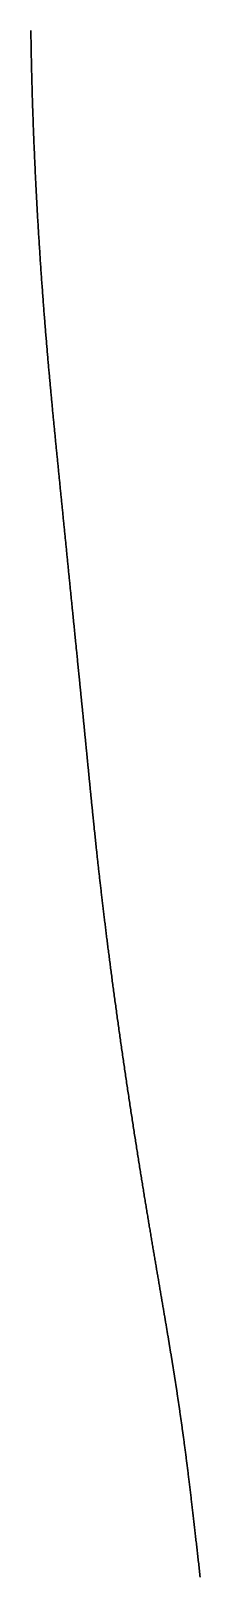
# Model space of a CAD drawing. Header units: inches. Extents: x 130170 to 284068, y 377793 to 804530.
# Drawn here: x 253544.9 to 253552.6, y 738906.7 to 738977.2 of the extents above; entities that cross this region are included whole.
import ezdxf

# ---------------------------------------------------------------- set-up
doc = ezdxf.new("R2010")
doc.units = ezdxf.units.IN
doc.header["$MEASUREMENT"] = 0
doc.layers.add('muni_il', color=7, linetype='Continuous')

msp = doc.modelspace()

# ---------------------------------------------------------------- linework, layer by layer
at = {"layer": 'muni_il'}
for points in [[(253544.898, 738977.229), (253544.9, 738977.136), (253544.901, 738977.043), (253544.903, 738976.949), (253544.904, 738976.856), (253544.906, 738976.762), (253544.907, 738976.668), (253544.909, 738976.575), (253544.911, 738976.481), (253544.913, 738976.387), (253544.914, 738976.293), (253544.916, 738976.199), (253544.918, 738976.104), (253544.92, 738976.01), (253544.922, 738975.916), (253544.924, 738975.821), (253544.926, 738975.726), (253544.928, 738975.632), (253544.931, 738975.537), (253544.933, 738975.442), (253544.935, 738975.347), (253544.937, 738975.252), (253544.94, 738975.157), (253544.942, 738975.062), (253544.945, 738974.966), (253544.947, 738974.871), (253544.95, 738974.776), (253544.952, 738974.68), (253544.955, 738974.584), (253544.958, 738974.489), (253544.96, 738974.393), (253544.963, 738974.297), (253544.966, 738974.201), (253544.969, 738974.105), (253544.972, 738974.009), (253544.975, 738973.912), (253544.978, 738973.816), (253544.981, 738973.72), (253544.985, 738973.623), (253544.988, 738973.526), (253544.991, 738973.43), (253544.994, 738973.333), (253544.998, 738973.236), (253545.001, 738973.139), (253545.005, 738973.042), (253545.008, 738972.945), (253545.012, 738972.848), (253545.015, 738972.751), (253545.019, 738972.654), (253545.023, 738972.557), (253545.027, 738972.459), (253545.031, 738972.362), (253545.034, 738972.265), (253545.038, 738972.167), (253545.042, 738972.07), (253545.046, 738971.972), (253545.05, 738971.875), (253545.054, 738971.777), (253545.059, 738971.68), (253545.063, 738971.582), (253545.067, 738971.484), (253545.072, 738971.387), (253545.076, 738971.289), (253545.08, 738971.192), (253545.085, 738971.094), (253545.089, 738970.997), (253545.094, 738970.899), (253545.099, 738970.802), (253545.103, 738970.704), (253545.108, 738970.607), (253545.113, 738970.509), (253545.117, 738970.412), (253545.122, 738970.315), (253545.127, 738970.217), (253545.132, 738970.12), (253545.137, 738970.023), (253545.142, 738969.926), (253545.147, 738969.829), (253545.152, 738969.733), (253545.157, 738969.636), (253545.162, 738969.539), (253545.168, 738969.443), (253545.173, 738969.346), (253545.178, 738969.25), (253545.183, 738969.154), (253545.189, 738969.058), (253545.194, 738968.962), (253545.2, 738968.867), (253545.205, 738968.771), (253545.21, 738968.676), (253545.216, 738968.58), (253545.221, 738968.485), (253545.227, 738968.39), (253545.233, 738968.296), (253545.238, 738968.201), (253545.244, 738968.107), (253545.25, 738968.013), (253545.255, 738967.919), (253545.261, 738967.826), (253545.267, 738967.732), (253545.273, 738967.639), (253545.278, 738967.546), (253545.284, 738967.454), (253545.29, 738967.361), (253545.296, 738967.269), (253545.302, 738967.177), (253545.308, 738967.086), (253545.314, 738966.994), (253545.32, 738966.903), (253545.326, 738966.812), (253545.332, 738966.722), (253545.338, 738966.631), (253545.344, 738966.541), (253545.35, 738966.452), (253545.356, 738966.362), (253545.362, 738966.273), (253545.368, 738966.185), (253545.375, 738966.096), (253545.381, 738966.008), (253545.387, 738965.92), (253545.393, 738965.833), (253545.399, 738965.746), (253545.405, 738965.659), (253545.412, 738965.572), (253545.418, 738965.486), (253545.424, 738965.401), (253545.43, 738965.315), (253545.437, 738965.23), (253545.443, 738965.145), (253545.449, 738965.061), (253545.455, 738964.977), (253545.462, 738964.893), (253545.468, 738964.81), (253545.474, 738964.727), (253545.481, 738964.644), (253545.487, 738964.562), (253545.493, 738964.48), (253545.499, 738964.398), (253545.506, 738964.317), (253545.512, 738964.236), (253545.518, 738964.156), (253545.525, 738964.076), (253545.531, 738963.996), (253545.537, 738963.917), (253545.544, 738963.838), (253545.55, 738963.759), (253545.556, 738963.681), (253545.562, 738963.603), (253545.569, 738963.525), (253545.575, 738963.448), (253545.581, 738963.371), (253545.588, 738963.295), (253545.594, 738963.218), (253545.6, 738963.143), (253545.607, 738963.067), (253545.613, 738962.992), (253545.619, 738962.917), (253545.625, 738962.843), (253545.632, 738962.769), (253545.638, 738962.695), (253545.644, 738962.622), (253545.651, 738962.549), (253545.657, 738962.476), (253545.663, 738962.404), (253545.669, 738962.331), (253545.675, 738962.26), (253545.682, 738962.188), (253545.688, 738962.117), (253545.694, 738962.046), (253545.7, 738961.976), (253545.707, 738961.906), (253545.713, 738961.836), (253545.719, 738961.766), (253545.725, 738961.697), (253545.731, 738961.628), (253545.738, 738961.559), (253545.744, 738961.491), (253545.75, 738961.423), (253545.756, 738961.355), (253545.762, 738961.287), (253545.768, 738961.22), (253545.775, 738961.153), (253545.781, 738961.086), (253545.787, 738961.02), (253545.793, 738960.953), (253545.799, 738960.887), (253545.805, 738960.821), (253545.811, 738960.756), (253545.817, 738960.69), (253545.823, 738960.625), (253545.83, 738960.56), (253545.836, 738960.496), (253545.842, 738960.431), (253545.848, 738960.367), (253545.854, 738960.303), (253545.86, 738960.239), (253545.866, 738960.176), (253545.872, 738960.112), (253545.878, 738960.049), (253545.884, 738959.986), (253545.89, 738959.923), (253545.896, 738959.86), (253545.902, 738959.797), (253545.908, 738959.735), (253545.914, 738959.673), (253545.92, 738959.611), (253545.926, 738959.549), (253545.932, 738959.487), (253545.938, 738959.425), (253545.944, 738959.364), (253545.95, 738959.302), (253545.956, 738959.241), (253545.962, 738959.18), (253545.968, 738959.119), (253545.974, 738959.058), (253545.98, 738958.997), (253545.986, 738958.936), (253545.992, 738958.875), (253545.998, 738958.815), (253546.003, 738958.755), (253546.009, 738958.694), (253546.015, 738958.634), (253546.021, 738958.574), (253546.027, 738958.514), (253546.033, 738958.454), (253546.039, 738958.394), (253546.045, 738958.334), (253546.051, 738958.274), (253546.057, 738958.214), (253546.063, 738958.154), (253546.069, 738958.095), (253546.075, 738958.035), (253546.081, 738957.975), (253546.087, 738957.916), (253546.092, 738957.856), (253546.098, 738957.797), (253546.104, 738957.737), (253546.11, 738957.678), (253546.116, 738957.619), (253546.122, 738957.559), (253546.128, 738957.5), (253546.134, 738957.441), (253546.14, 738957.381), (253546.146, 738957.322), (253546.152, 738957.263), (253546.158, 738957.203), (253546.163, 738957.144), (253546.169, 738957.085), (253546.175, 738957.026), (253546.181, 738956.966), (253546.187, 738956.907), (253546.193, 738956.848), (253546.199, 738956.789), (253546.205, 738956.729), (253546.211, 738956.67), (253546.217, 738956.611), (253546.223, 738956.552), (253546.229, 738956.492), (253546.235, 738956.433), (253546.241, 738956.374), (253546.246, 738956.314), (253546.252, 738956.255), (253546.258, 738956.196), (253546.264, 738956.136), (253546.27, 738956.077), (253546.276, 738956.018), (253546.282, 738955.958), (253546.288, 738955.899), (253546.294, 738955.84), (253546.3, 738955.78), (253546.306, 738955.721), (253546.312, 738955.661), (253546.318, 738955.602), (253546.324, 738955.542), (253546.33, 738955.483), (253546.336, 738955.423), (253546.342, 738955.364), (253546.348, 738955.304), (253546.354, 738955.244), (253546.36, 738955.185), (253546.366, 738955.125), (253546.372, 738955.066), (253546.377, 738955.006), (253546.383, 738954.946), (253546.389, 738954.887), (253546.395, 738954.827), (253546.401, 738954.768), (253546.407, 738954.708), (253546.413, 738954.648), (253546.419, 738954.589), (253546.425, 738954.529), (253546.431, 738954.469), (253546.437, 738954.41), (253546.443, 738954.35), (253546.449, 738954.29), (253546.455, 738954.231), (253546.461, 738954.171), (253546.467, 738954.111), (253546.473, 738954.052), (253546.479, 738953.992), (253546.485, 738953.932), (253546.491, 738953.873), (253546.497, 738953.813), (253546.503, 738953.754), (253546.509, 738953.694), (253546.515, 738953.635), (253546.521, 738953.575), (253546.527, 738953.516), (253546.532, 738953.456), (253546.539, 738953.397), (253546.544, 738953.338), (253546.55, 738953.278), (253546.556, 738953.219), (253546.562, 738953.16), (253546.568, 738953.1), (253546.574, 738953.041), (253546.58, 738952.982), (253546.586, 738952.923), (253546.592, 738952.864), (253546.598, 738952.805), (253546.604, 738952.746), (253546.61, 738952.687), (253546.615, 738952.628), (253546.621, 738952.57), (253546.627, 738952.511), (253546.633, 738952.452), (253546.639, 738952.394), (253546.645, 738952.335), (253546.651, 738952.277), (253546.656, 738952.218), (253546.662, 738952.16), (253546.668, 738952.102), (253546.674, 738952.044), (253546.68, 738951.986), (253546.686, 738951.928), (253546.691, 738951.87), (253546.697, 738951.812), (253546.703, 738951.754), (253546.709, 738951.696), (253546.715, 738951.639), (253546.72, 738951.581), (253546.726, 738951.524), (253546.732, 738951.467), (253546.738, 738951.41), (253546.743, 738951.353), (253546.749, 738951.296), (253546.755, 738951.239), (253546.76, 738951.182), (253546.766, 738951.125), (253546.772, 738951.069), (253546.777, 738951.012), (253546.783, 738950.956), (253546.789, 738950.9), (253546.794, 738950.844), (253546.8, 738950.788), (253546.806, 738950.732), (253546.811, 738950.676), (253546.817, 738950.621), (253546.822, 738950.565), (253546.828, 738950.51), (253546.833, 738950.455), (253546.839, 738950.399), (253546.845, 738950.345), (253546.85, 738950.29), (253546.856, 738950.235), (253546.861, 738950.18), (253546.866, 738950.126), (253546.872, 738950.072), (253546.877, 738950.018), (253546.883, 738949.964), (253546.888, 738949.91), (253546.894, 738949.856), (253546.899, 738949.802), (253546.904, 738949.749), (253546.91, 738949.696), (253546.915, 738949.642), (253546.92, 738949.589), (253546.926, 738949.536), (253546.931, 738949.484), (253546.936, 738949.431), (253546.942, 738949.378), (253546.947, 738949.326), (253546.952, 738949.274), (253546.957, 738949.222), (253546.963, 738949.17), (253546.968, 738949.119), (253546.973, 738949.067), (253546.978, 738949.016), (253546.983, 738948.964), (253546.988, 738948.913), (253546.994, 738948.862), (253546.999, 738948.811), (253547.004, 738948.761), (253547.009, 738948.71), (253547.014, 738948.66), (253547.019, 738948.61), (253547.024, 738948.56), (253547.029, 738948.51), (253547.034, 738948.46), (253547.039, 738948.41), (253547.044, 738948.361), (253547.049, 738948.311), (253547.054, 738948.262), (253547.059, 738948.213), (253547.064, 738948.164), (253547.069, 738948.116), (253547.073, 738948.067), (253547.078, 738948.019), (253547.083, 738947.97), (253547.088, 738947.922), (253547.093, 738947.874), (253547.098, 738947.826), (253547.103, 738947.779), (253547.107, 738947.731), (253547.112, 738947.684), (253547.117, 738947.636), (253547.122, 738947.589), (253547.126, 738947.542), (253547.131, 738947.496), (253547.136, 738947.449), (253547.14, 738947.402), (253547.145, 738947.356), (253547.15, 738947.31), (253547.154, 738947.263), (253547.159, 738947.217), (253547.164, 738947.171), (253547.168, 738947.126), (253547.173, 738947.08), (253547.177, 738947.034), (253547.182, 738946.989), (253547.186, 738946.944), (253547.191, 738946.899), (253547.195, 738946.854), (253547.2, 738946.809), (253547.204, 738946.764), (253547.209, 738946.72), (253547.213, 738946.675), (253547.218, 738946.631), (253547.222, 738946.586), (253547.227, 738946.542), (253547.231, 738946.498), (253547.235, 738946.454), (253547.24, 738946.41), (253547.244, 738946.367), (253547.248, 738946.323), (253547.253, 738946.279), (253547.257, 738946.236), (253547.261, 738946.193), (253547.266, 738946.15), (253547.27, 738946.106), (253547.274, 738946.063), (253547.279, 738946.021), (253547.283, 738945.978), (253547.287, 738945.935), (253547.291, 738945.892), (253547.296, 738945.85), (253547.3, 738945.807), (253547.304, 738945.765), (253547.308, 738945.723), (253547.312, 738945.68), (253547.316, 738945.638), (253547.321, 738945.596), (253547.325, 738945.554), (253547.329, 738945.512), (253547.333, 738945.47), (253547.337, 738945.429), (253547.341, 738945.387), (253547.345, 738945.345), (253547.35, 738945.304), (253547.354, 738945.262), (253547.358, 738945.221), (253547.362, 738945.179), (253547.366, 738945.138), (253547.37, 738945.097), (253547.374, 738945.056), (253547.378, 738945.014), (253547.382, 738944.973), (253547.386, 738944.932), (253547.39, 738944.891), (253547.395, 738944.85), (253547.398, 738944.809), (253547.403, 738944.768), (253547.407, 738944.727), (253547.411, 738944.686), (253547.415, 738944.645), (253547.419, 738944.604), (253547.423, 738944.564), (253547.427, 738944.523), (253547.431, 738944.482), (253547.435, 738944.441), (253547.439, 738944.401), (253547.443, 738944.36), (253547.447, 738944.319), (253547.451, 738944.278), (253547.455, 738944.238), (253547.459, 738944.197), (253547.463, 738944.156), (253547.467, 738944.116), (253547.471, 738944.075), (253547.475, 738944.034), (253547.479, 738943.993), (253547.483, 738943.953), (253547.487, 738943.912), (253547.491, 738943.871), (253547.495, 738943.83), (253547.499, 738943.789), (253547.503, 738943.749), (253547.507, 738943.708), (253547.511, 738943.667), (253547.515, 738943.626), (253547.519, 738943.585), (253547.523, 738943.544), (253547.527, 738943.503), (253547.531, 738943.462), (253547.535, 738943.42), (253547.539, 738943.379), (253547.543, 738943.338), (253547.547, 738943.297), (253547.551, 738943.255), (253547.555, 738943.214), (253547.559, 738943.172), (253547.563, 738943.131), (253547.567, 738943.089), (253547.572, 738943.047), (253547.576, 738943.006), (253547.58, 738942.964), (253547.584, 738942.922), (253547.588, 738942.88), (253547.592, 738942.838), (253547.597, 738942.796), (253547.601, 738942.754), (253547.605, 738942.711), (253547.609, 738942.669), (253547.613, 738942.626), (253547.618, 738942.584), (253547.622, 738942.541), (253547.626, 738942.498), (253547.63, 738942.455), (253547.635, 738942.412), (253547.639, 738942.369), (253547.643, 738942.326), (253547.647, 738942.283), (253547.652, 738942.239), (253547.656, 738942.196), (253547.661, 738942.152), (253547.665, 738942.108), (253547.669, 738942.064), (253547.674, 738942.02), (253547.678, 738941.976), (253547.683, 738941.931), (253547.687, 738941.887), (253547.692, 738941.842), (253547.696, 738941.797), (253547.701, 738941.752), (253547.705, 738941.707), (253547.71, 738941.662), (253547.714, 738941.617), (253547.719, 738941.571), (253547.724, 738941.525), (253547.728, 738941.48), (253547.733, 738941.434), (253547.738, 738941.388), (253547.742, 738941.341), (253547.747, 738941.295), (253547.752, 738941.248), (253547.757, 738941.201), (253547.762, 738941.154), (253547.766, 738941.107), (253547.771, 738941.059), (253547.776, 738941.012), (253547.781, 738940.964), (253547.786, 738940.916), (253547.791, 738940.868), (253547.796, 738940.82), (253547.801, 738940.771), (253547.806, 738940.722), (253547.811, 738940.673), (253547.817, 738940.624), (253547.822, 738940.575), (253547.827, 738940.525), (253547.832, 738940.476), (253547.838, 738940.426), (253547.843, 738940.376), (253547.848, 738940.325), (253547.854, 738940.275), (253547.859, 738940.224), (253547.864, 738940.173), (253547.87, 738940.122), (253547.875, 738940.07), (253547.881, 738940.018), (253547.886, 738939.967), (253547.892, 738939.914), (253547.898, 738939.862), (253547.903, 738939.81), (253547.909, 738939.757), (253547.915, 738939.704), (253547.921, 738939.65), (253547.926, 738939.597), (253547.932, 738939.543), (253547.938, 738939.489), (253547.944, 738939.435), (253547.95, 738939.38), (253547.956, 738939.326), (253547.962, 738939.271), (253547.968, 738939.216), (253547.974, 738939.16), (253547.981, 738939.104), (253547.987, 738939.048), (253547.993, 738938.992), (253547.999, 738938.936), (253548.006, 738938.879), (253548.012, 738938.822), (253548.019, 738938.765), (253548.025, 738938.708), (253548.032, 738938.65), (253548.038, 738938.592), (253548.045, 738938.534), (253548.052, 738938.475), (253548.058, 738938.417), (253548.065, 738938.358), (253548.072, 738938.299), (253548.079, 738938.239), (253548.085, 738938.179), (253548.092, 738938.119), (253548.099, 738938.059), (253548.106, 738937.999), (253548.113, 738937.938), (253548.121, 738937.877), (253548.128, 738937.816), (253548.135, 738937.754), (253548.142, 738937.692), (253548.149, 738937.63), (253548.157, 738937.568), (253548.164, 738937.505), (253548.172, 738937.443), (253548.179, 738937.379), (253548.187, 738937.316), (253548.194, 738937.252), (253548.202, 738937.189), (253548.21, 738937.125), (253548.217, 738937.06), (253548.225, 738936.996), (253548.233, 738936.931), (253548.241, 738936.866), (253548.249, 738936.8), (253548.257, 738936.735), (253548.265, 738936.669), (253548.273, 738936.603), (253548.281, 738936.536), (253548.289, 738936.47), (253548.297, 738936.403), (253548.305, 738936.336), (253548.314, 738936.269), (253548.322, 738936.201), (253548.331, 738936.133), (253548.339, 738936.065), (253548.347, 738935.997), (253548.356, 738935.929), (253548.365, 738935.86), (253548.373, 738935.791), (253548.382, 738935.722), (253548.391, 738935.652), (253548.4, 738935.583), (253548.408, 738935.513), (253548.417, 738935.443), (253548.426, 738935.373), (253548.435, 738935.302), (253548.444, 738935.231), (253548.453, 738935.16), (253548.462, 738935.089), (253548.472, 738935.018), (253548.481, 738934.946), (253548.49, 738934.874), (253548.499, 738934.803), (253548.509, 738934.73), (253548.518, 738934.658), (253548.527, 738934.585), (253548.537, 738934.513), (253548.547, 738934.44), (253548.556, 738934.367), (253548.566, 738934.293), (253548.575, 738934.22), (253548.585, 738934.146), (253548.595, 738934.072), (253548.605, 738933.998), (253548.615, 738933.924), (253548.624, 738933.85), (253548.634, 738933.775), (253548.644, 738933.7), (253548.654, 738933.626), (253548.664, 738933.551), (253548.674, 738933.476), (253548.685, 738933.4), (253548.695, 738933.325), (253548.705, 738933.249), (253548.715, 738933.174), (253548.726, 738933.098), (253548.736, 738933.022), (253548.746, 738932.946), (253548.757, 738932.869), (253548.767, 738932.793), (253548.778, 738932.717), (253548.788, 738932.64), (253548.799, 738932.563), (253548.809, 738932.487), (253548.82, 738932.41), (253548.83, 738932.333), (253548.841, 738932.256), (253548.852, 738932.178), (253548.863, 738932.101), (253548.873, 738932.024), (253548.884, 738931.946), (253548.895, 738931.869), (253548.906, 738931.791), (253548.917, 738931.714), (253548.928, 738931.636), (253548.939, 738931.558), (253548.95, 738931.48), (253548.961, 738931.402), (253548.972, 738931.324), (253548.983, 738931.246), (253548.994, 738931.168), (253549.005, 738931.09), (253549.016, 738931.012), (253549.027, 738930.934), (253549.039, 738930.856), (253549.05, 738930.777), (253549.061, 738930.699), (253549.073, 738930.621), (253549.084, 738930.543), (253549.095, 738930.464), (253549.107, 738930.386), (253549.118, 738930.308), (253549.129, 738930.229), (253549.141, 738930.151), (253549.152, 738930.073), (253549.163, 738929.995), (253549.175, 738929.916), (253549.186, 738929.838), (253549.198, 738929.76), (253549.21, 738929.682), (253549.221, 738929.604), (253549.233, 738929.525), (253549.244, 738929.447), (253549.256, 738929.369), (253549.267, 738929.291), (253549.279, 738929.213), (253549.29, 738929.135), (253549.302, 738929.058), (253549.314, 738928.98), (253549.325, 738928.902), (253549.337, 738928.824), (253549.349, 738928.747), (253549.36, 738928.669), (253549.372, 738928.592), (253549.384, 738928.514), (253549.395, 738928.437), (253549.407, 738928.36), (253549.419, 738928.283), (253549.43, 738928.206), (253549.442, 738928.129), (253549.454, 738928.052), (253549.466, 738927.975), (253549.477, 738927.899), (253549.489, 738927.822), (253549.501, 738927.746), (253549.512, 738927.669), (253549.524, 738927.593), (253549.536, 738927.517), (253549.548, 738927.441), (253549.559, 738927.365), (253549.571, 738927.29), (253549.583, 738927.214), (253549.594, 738927.139), (253549.606, 738927.063), (253549.618, 738926.988), (253549.629, 738926.913), (253549.641, 738926.838), (253549.653, 738926.763), (253549.664, 738926.689), (253549.676, 738926.614), (253549.688, 738926.54), (253549.699, 738926.466), (253549.711, 738926.392), (253549.723, 738926.318), (253549.734, 738926.245), (253549.746, 738926.171), (253549.757, 738926.098), (253549.769, 738926.025), (253549.781, 738925.952), (253549.792, 738925.879), (253549.804, 738925.806), (253549.815, 738925.734), (253549.827, 738925.661), (253549.838, 738925.589), (253549.85, 738925.517), (253549.861, 738925.446), (253549.873, 738925.374), (253549.884, 738925.303), (253549.896, 738925.231), (253549.907, 738925.16), (253549.918, 738925.09), (253549.93, 738925.019), (253549.941, 738924.948), (253549.952, 738924.878), (253549.964, 738924.808), (253549.975, 738924.738), (253549.986, 738924.669), (253549.998, 738924.599), (253550.009, 738924.53), (253550.02, 738924.461), (253550.032, 738924.392), (253550.043, 738924.323), (253550.054, 738924.255), (253550.065, 738924.186), (253550.076, 738924.118), (253550.087, 738924.05), (253550.098, 738923.983), (253550.11, 738923.915), (253550.121, 738923.848), (253550.132, 738923.781), (253550.143, 738923.714), (253550.154, 738923.648), (253550.165, 738923.581), (253550.175, 738923.515), (253550.186, 738923.449), (253550.197, 738923.383), (253550.208, 738923.317), (253550.219, 738923.252), (253550.23, 738923.187), (253550.241, 738923.122), (253550.251, 738923.057), (253550.262, 738922.992), (253550.273, 738922.928), (253550.283, 738922.864), (253550.294, 738922.8), (253550.305, 738922.736), (253550.315, 738922.673), (253550.326, 738922.609), (253550.337, 738922.546), (253550.347, 738922.483), (253550.358, 738922.421), (253550.368, 738922.358), (253550.378, 738922.296), (253550.389, 738922.234), (253550.399, 738922.172), (253550.41, 738922.11), (253550.42, 738922.049), (253550.43, 738921.987), (253550.441, 738921.926), (253550.451, 738921.865), (253550.461, 738921.805), (253550.472, 738921.744), (253550.482, 738921.684), (253550.492, 738921.624), (253550.502, 738921.564), (253550.512, 738921.504), (253550.522, 738921.445), (253550.532, 738921.386), (253550.542, 738921.326), (253550.552, 738921.267), (253550.562, 738921.209), (253550.572, 738921.15), (253550.582, 738921.092), (253550.592, 738921.034), (253550.602, 738920.976), (253550.612, 738920.918), (253550.621, 738920.86), (253550.631, 738920.803), (253550.641, 738920.746), (253550.651, 738920.688), (253550.66, 738920.632), (253550.67, 738920.575), (253550.68, 738920.518), (253550.689, 738920.462), (253550.699, 738920.406), (253550.708, 738920.35), (253550.718, 738920.294), (253550.728, 738920.238), (253550.737, 738920.183), (253550.746, 738920.127), (253550.756, 738920.072), (253550.765, 738920.017), (253550.775, 738919.962), (253550.784, 738919.908), (253550.793, 738919.853), (253550.803, 738919.798), (253550.812, 738919.744), (253550.821, 738919.69), (253550.83, 738919.636), (253550.839, 738919.583), (253550.849, 738919.529), (253550.858, 738919.475), (253550.867, 738919.422), (253550.876, 738919.369), (253550.885, 738919.316), (253550.894, 738919.263), (253550.903, 738919.21), (253550.912, 738919.158), (253550.921, 738919.105), (253550.93, 738919.053), (253550.939, 738919.001), (253550.948, 738918.948), (253550.957, 738918.896), (253550.965, 738918.845), (253550.974, 738918.793), (253550.983, 738918.741), (253550.992, 738918.69), (253551, 738918.638), (253551.009, 738918.587), (253551.018, 738918.536), (253551.026, 738918.485), (253551.035, 738918.434), (253551.044, 738918.384), (253551.052, 738918.333), (253551.061, 738918.282), (253551.069, 738918.232), (253551.078, 738918.181), (253551.086, 738918.131), (253551.095, 738918.081), (253551.103, 738918.031), (253551.112, 738917.981), (253551.12, 738917.931), (253551.128, 738917.881), (253551.137, 738917.832), (253551.145, 738917.782), (253551.153, 738917.733), (253551.162, 738917.683), (253551.17, 738917.634), (253551.178, 738917.584), (253551.186, 738917.535), (253551.195, 738917.486), (253551.203, 738917.437), (253551.211, 738917.388), (253551.219, 738917.339), (253551.227, 738917.291), (253551.235, 738917.242), (253551.243, 738917.193), (253551.252, 738917.144), (253551.26, 738917.096), (253551.268, 738917.047), (253551.276, 738916.999), (253551.284, 738916.951), (253551.291, 738916.902), (253551.299, 738916.854), (253551.307, 738916.806), (253551.315, 738916.757), (253551.323, 738916.709), (253551.331, 738916.661), (253551.339, 738916.613), (253551.347, 738916.565), (253551.354, 738916.517), (253551.362, 738916.469), (253551.37, 738916.421), (253551.378, 738916.373), (253551.386, 738916.325), (253551.393, 738916.277), (253551.401, 738916.23), (253551.409, 738916.182), (253551.416, 738916.134), (253551.424, 738916.086), (253551.432, 738916.038), (253551.439, 738915.991), (253551.447, 738915.943), (253551.454, 738915.895), (253551.462, 738915.847), (253551.469, 738915.799), (253551.477, 738915.752), (253551.485, 738915.704), (253551.492, 738915.656), (253551.499, 738915.609), (253551.507, 738915.561), (253551.514, 738915.513), (253551.522, 738915.465), (253551.529, 738915.417), (253551.537, 738915.37), (253551.544, 738915.322), (253551.552, 738915.274), (253551.559, 738915.226), (253551.566, 738915.178), (253551.574, 738915.13), (253551.581, 738915.082), (253551.588, 738915.034), (253551.596, 738914.986), (253551.603, 738914.938), (253551.61, 738914.89), (253551.617, 738914.842), (253551.625, 738914.793), (253551.632, 738914.745), (253551.639, 738914.697), (253551.646, 738914.648), (253551.654, 738914.6), (253551.661, 738914.551), (253551.668, 738914.503), (253551.675, 738914.454), (253551.682, 738914.405), (253551.69, 738914.357), (253551.697, 738914.308), (253551.704, 738914.259), (253551.711, 738914.21), (253551.718, 738914.161), (253551.725, 738914.112), (253551.732, 738914.062), (253551.74, 738914.013), (253551.747, 738913.964), (253551.754, 738913.914), (253551.761, 738913.864), (253551.768, 738913.815), (253551.775, 738913.765), (253551.782, 738913.715), (253551.789, 738913.665), (253551.796, 738913.615), (253551.803, 738913.565), (253551.81, 738913.514), (253551.817, 738913.464), (253551.824, 738913.413), (253551.831, 738913.362), (253551.838, 738913.312), (253551.845, 738913.261), (253551.853, 738913.21), (253551.86, 738913.158), (253551.866, 738913.107), (253551.874, 738913.055), (253551.88, 738913.004), (253551.888, 738912.952), (253551.895, 738912.9), (253551.902, 738912.848), (253551.908, 738912.796), (253551.916, 738912.743), (253551.923, 738912.691), (253551.93, 738912.638), (253551.937, 738912.585), (253551.944, 738912.532), (253551.951, 738912.479), (253551.958, 738912.425), (253551.965, 738912.372), (253551.972, 738912.318), (253551.979, 738912.264), (253551.986, 738912.21), (253551.993, 738912.156), (253552, 738912.101), (253552.007, 738912.047), (253552.014, 738911.992), (253552.021, 738911.937), (253552.028, 738911.882), (253552.035, 738911.826), (253552.042, 738911.771), (253552.049, 738911.715), (253552.056, 738911.659), (253552.063, 738911.602), (253552.07, 738911.546), (253552.077, 738911.489), (253552.084, 738911.432), (253552.092, 738911.375), (253552.099, 738911.318), (253552.106, 738911.26), (253552.113, 738911.203), (253552.12, 738911.145), (253552.127, 738911.086), (253552.134, 738911.028), (253552.141, 738910.969), (253552.149, 738910.91), (253552.156, 738910.851), (253552.163, 738910.792), (253552.17, 738910.732), (253552.178, 738910.672), (253552.185, 738910.612), (253552.192, 738910.552), (253552.199, 738910.491), (253552.207, 738910.43), (253552.214, 738910.369), (253552.221, 738910.307), (253552.229, 738910.246), (253552.236, 738910.184), (253552.243, 738910.122), (253552.251, 738910.059), (253552.258, 738909.996), (253552.265, 738909.934), (253552.273, 738909.87), (253552.28, 738909.807), (253552.288, 738909.743), (253552.295, 738909.679), (253552.303, 738909.614), (253552.31, 738909.55), (253552.318, 738909.485), (253552.325, 738909.42), (253552.333, 738909.355), (253552.341, 738909.289), (253552.348, 738909.223), (253552.356, 738909.157), (253552.364, 738909.09), (253552.371, 738909.023), (253552.379, 738908.956), (253552.387, 738908.889), (253552.394, 738908.821), (253552.402, 738908.753), (253552.41, 738908.685), (253552.418, 738908.616), (253552.426, 738908.547), (253552.434, 738908.478), (253552.442, 738908.409), (253552.449, 738908.339), (253552.457, 738908.269), (253552.465, 738908.199), (253552.473, 738908.128), (253552.481, 738908.057), (253552.49, 738907.986), (253552.498, 738907.915), (253552.506, 738907.843), (253552.514, 738907.771), (253552.522, 738907.699), (253552.53, 738907.626), (253552.539, 738907.554), (253552.547, 738907.48), (253552.555, 738907.407), (253552.563, 738907.333), (253552.572, 738907.259), (253552.58, 738907.185), (253552.589, 738907.11), (253552.597, 738907.036), (253552.605, 738906.96), (253552.614, 738906.885), (253552.623, 738906.809), (253552.631, 738906.733), (253552.64, 738906.657)], [(253552.64, 738906.657), (253552.631, 738906.733), (253552.623, 738906.809), (253552.614, 738906.885), (253552.605, 738906.96), (253552.597, 738907.036), (253552.589, 738907.11), (253552.58, 738907.185), (253552.572, 738907.259), (253552.563, 738907.333), (253552.555, 738907.407), (253552.547, 738907.48), (253552.539, 738907.554), (253552.53, 738907.626), (253552.522, 738907.699), (253552.514, 738907.771), (253552.506, 738907.843), (253552.498, 738907.915), (253552.49, 738907.986), (253552.481, 738908.057), (253552.473, 738908.128), (253552.465, 738908.199), (253552.457, 738908.269), (253552.449, 738908.339), (253552.442, 738908.409), (253552.434, 738908.478), (253552.426, 738908.547), (253552.418, 738908.616), (253552.41, 738908.685), (253552.402, 738908.753), (253552.394, 738908.821), (253552.387, 738908.889), (253552.379, 738908.956), (253552.371, 738909.023), (253552.364, 738909.09), (253552.356, 738909.157), (253552.348, 738909.223), (253552.341, 738909.289), (253552.333, 738909.355), (253552.325, 738909.42), (253552.318, 738909.485), (253552.31, 738909.55), (253552.303, 738909.614), (253552.295, 738909.679), (253552.288, 738909.743), (253552.28, 738909.807), (253552.273, 738909.87), (253552.265, 738909.934), (253552.258, 738909.996), (253552.251, 738910.059), (253552.243, 738910.122), (253552.236, 738910.184), (253552.229, 738910.246), (253552.221, 738910.307), (253552.214, 738910.369), (253552.207, 738910.43), (253552.199, 738910.491), (253552.192, 738910.552), (253552.185, 738910.612), (253552.178, 738910.672), (253552.17, 738910.732), (253552.163, 738910.792), (253552.156, 738910.851), (253552.149, 738910.91), (253552.141, 738910.969), (253552.134, 738911.028), (253552.127, 738911.086), (253552.12, 738911.145), (253552.113, 738911.203), (253552.106, 738911.26), (253552.099, 738911.318), (253552.092, 738911.375), (253552.084, 738911.432), (253552.077, 738911.489), (253552.07, 738911.546), (253552.063, 738911.602), (253552.056, 738911.659), (253552.049, 738911.715), (253552.042, 738911.771), (253552.035, 738911.826), (253552.028, 738911.882), (253552.021, 738911.937), (253552.014, 738911.992), (253552.007, 738912.047), (253552, 738912.101), (253551.993, 738912.156), (253551.986, 738912.21), (253551.979, 738912.264), (253551.972, 738912.318), (253551.965, 738912.372), (253551.958, 738912.425), (253551.951, 738912.479), (253551.944, 738912.532), (253551.937, 738912.585), (253551.93, 738912.638), (253551.923, 738912.691), (253551.916, 738912.743), (253551.908, 738912.796), (253551.902, 738912.848), (253551.895, 738912.9), (253551.888, 738912.952), (253551.88, 738913.004), (253551.874, 738913.055), (253551.866, 738913.107), (253551.86, 738913.158), (253551.853, 738913.21), (253551.845, 738913.261), (253551.838, 738913.312), (253551.831, 738913.362), (253551.824, 738913.413), (253551.817, 738913.464), (253551.81, 738913.514), (253551.803, 738913.565), (253551.796, 738913.615), (253551.789, 738913.665), (253551.782, 738913.715), (253551.775, 738913.765), (253551.768, 738913.815), (253551.761, 738913.864), (253551.754, 738913.914), (253551.747, 738913.964), (253551.74, 738914.013), (253551.732, 738914.062), (253551.725, 738914.112), (253551.718, 738914.161), (253551.711, 738914.21), (253551.704, 738914.259), (253551.697, 738914.308), (253551.69, 738914.357), (253551.682, 738914.405), (253551.675, 738914.454), (253551.668, 738914.503), (253551.661, 738914.551), (253551.654, 738914.6), (253551.646, 738914.648), (253551.639, 738914.697), (253551.632, 738914.745), (253551.625, 738914.793), (253551.617, 738914.842), (253551.61, 738914.89), (253551.603, 738914.938), (253551.596, 738914.986), (253551.588, 738915.034), (253551.581, 738915.082), (253551.574, 738915.13), (253551.566, 738915.178), (253551.559, 738915.226), (253551.552, 738915.274), (253551.544, 738915.322), (253551.537, 738915.37), (253551.529, 738915.417), (253551.522, 738915.465), (253551.514, 738915.513), (253551.507, 738915.561), (253551.499, 738915.609), (253551.492, 738915.656), (253551.485, 738915.704), (253551.477, 738915.752), (253551.469, 738915.799), (253551.462, 738915.847), (253551.454, 738915.895), (253551.447, 738915.943), (253551.439, 738915.991), (253551.432, 738916.038), (253551.424, 738916.086), (253551.416, 738916.134), (253551.409, 738916.182), (253551.401, 738916.23), (253551.393, 738916.277), (253551.386, 738916.325), (253551.378, 738916.373), (253551.37, 738916.421), (253551.362, 738916.469), (253551.354, 738916.517), (253551.347, 738916.565), (253551.339, 738916.613), (253551.331, 738916.661), (253551.323, 738916.709), (253551.315, 738916.757), (253551.307, 738916.806), (253551.299, 738916.854), (253551.291, 738916.902), (253551.284, 738916.951), (253551.276, 738916.999), (253551.268, 738917.047), (253551.26, 738917.096), (253551.252, 738917.144), (253551.243, 738917.193), (253551.235, 738917.242), (253551.227, 738917.291), (253551.219, 738917.339), (253551.211, 738917.388), (253551.203, 738917.437), (253551.195, 738917.486), (253551.186, 738917.535), (253551.178, 738917.584), (253551.17, 738917.634), (253551.162, 738917.683), (253551.153, 738917.733), (253551.145, 738917.782), (253551.137, 738917.832), (253551.128, 738917.881), (253551.12, 738917.931), (253551.112, 738917.981), (253551.103, 738918.031), (253551.095, 738918.081), (253551.086, 738918.131), (253551.078, 738918.181), (253551.069, 738918.232), (253551.061, 738918.282), (253551.052, 738918.333), (253551.044, 738918.384), (253551.035, 738918.434), (253551.026, 738918.485), (253551.018, 738918.536), (253551.009, 738918.587), (253551, 738918.638), (253550.992, 738918.69), (253550.983, 738918.741), (253550.974, 738918.793), (253550.965, 738918.845), (253550.957, 738918.896), (253550.948, 738918.948), (253550.939, 738919.001), (253550.93, 738919.053), (253550.921, 738919.105), (253550.912, 738919.158), (253550.903, 738919.21), (253550.894, 738919.263), (253550.885, 738919.316), (253550.876, 738919.369), (253550.867, 738919.422), (253550.858, 738919.475), (253550.849, 738919.529), (253550.839, 738919.583), (253550.83, 738919.636), (253550.821, 738919.69), (253550.812, 738919.744), (253550.803, 738919.798), (253550.793, 738919.853), (253550.784, 738919.908), (253550.775, 738919.962), (253550.765, 738920.017), (253550.756, 738920.072), (253550.746, 738920.127), (253550.737, 738920.183), (253550.728, 738920.238), (253550.718, 738920.294), (253550.708, 738920.35), (253550.699, 738920.406), (253550.689, 738920.462), (253550.68, 738920.518), (253550.67, 738920.575), (253550.66, 738920.632), (253550.651, 738920.688), (253550.641, 738920.746), (253550.631, 738920.803), (253550.621, 738920.86), (253550.612, 738920.918), (253550.602, 738920.976), (253550.592, 738921.034), (253550.582, 738921.092), (253550.572, 738921.15), (253550.562, 738921.209), (253550.552, 738921.267), (253550.542, 738921.326), (253550.532, 738921.386), (253550.522, 738921.445), (253550.512, 738921.504), (253550.502, 738921.564), (253550.492, 738921.624), (253550.482, 738921.684), (253550.472, 738921.744), (253550.461, 738921.805), (253550.451, 738921.865), (253550.441, 738921.926), (253550.43, 738921.987), (253550.42, 738922.049), (253550.41, 738922.11), (253550.399, 738922.172), (253550.389, 738922.234), (253550.378, 738922.296), (253550.368, 738922.358), (253550.358, 738922.421), (253550.347, 738922.483), (253550.337, 738922.546), (253550.326, 738922.609), (253550.315, 738922.673), (253550.305, 738922.736), (253550.294, 738922.8), (253550.283, 738922.864), (253550.273, 738922.928), (253550.262, 738922.992), (253550.251, 738923.057), (253550.241, 738923.122), (253550.23, 738923.187), (253550.219, 738923.252), (253550.208, 738923.317), (253550.197, 738923.383), (253550.186, 738923.449), (253550.175, 738923.515), (253550.165, 738923.581), (253550.154, 738923.648), (253550.143, 738923.714), (253550.132, 738923.781), (253550.121, 738923.848), (253550.11, 738923.915), (253550.098, 738923.983), (253550.087, 738924.05), (253550.076, 738924.118), (253550.065, 738924.186), (253550.054, 738924.255), (253550.043, 738924.323), (253550.032, 738924.392), (253550.02, 738924.461), (253550.009, 738924.53), (253549.998, 738924.599), (253549.986, 738924.669), (253549.975, 738924.738), (253549.964, 738924.808), (253549.952, 738924.878), (253549.941, 738924.948), (253549.93, 738925.019), (253549.918, 738925.09), (253549.907, 738925.16), (253549.896, 738925.231), (253549.884, 738925.303), (253549.873, 738925.374), (253549.861, 738925.446), (253549.85, 738925.517), (253549.838, 738925.589), (253549.827, 738925.661), (253549.815, 738925.734), (253549.804, 738925.806), (253549.792, 738925.879), (253549.781, 738925.952), (253549.769, 738926.025), (253549.757, 738926.098), (253549.746, 738926.171), (253549.734, 738926.245), (253549.723, 738926.318), (253549.711, 738926.392), (253549.699, 738926.466), (253549.688, 738926.54), (253549.676, 738926.614), (253549.664, 738926.689), (253549.653, 738926.763), (253549.641, 738926.838), (253549.629, 738926.913), (253549.618, 738926.988), (253549.606, 738927.063), (253549.594, 738927.139), (253549.583, 738927.214), (253549.571, 738927.29), (253549.559, 738927.365), (253549.548, 738927.441), (253549.536, 738927.517), (253549.524, 738927.593), (253549.512, 738927.669), (253549.501, 738927.746), (253549.489, 738927.822), (253549.477, 738927.899), (253549.466, 738927.975), (253549.454, 738928.052), (253549.442, 738928.129), (253549.43, 738928.206), (253549.419, 738928.283), (253549.407, 738928.36), (253549.395, 738928.437), (253549.384, 738928.514), (253549.372, 738928.592), (253549.36, 738928.669), (253549.349, 738928.747), (253549.337, 738928.824), (253549.325, 738928.902), (253549.314, 738928.98), (253549.302, 738929.058), (253549.29, 738929.135), (253549.279, 738929.213), (253549.267, 738929.291), (253549.256, 738929.369), (253549.244, 738929.447), (253549.233, 738929.525), (253549.221, 738929.604), (253549.21, 738929.682), (253549.198, 738929.76), (253549.186, 738929.838), (253549.175, 738929.916), (253549.163, 738929.995), (253549.152, 738930.073), (253549.141, 738930.151), (253549.129, 738930.229), (253549.118, 738930.308), (253549.107, 738930.386), (253549.095, 738930.464), (253549.084, 738930.543), (253549.073, 738930.621), (253549.061, 738930.699), (253549.05, 738930.777), (253549.039, 738930.856), (253549.027, 738930.934), (253549.016, 738931.012), (253549.005, 738931.09), (253548.994, 738931.168), (253548.983, 738931.246), (253548.972, 738931.324), (253548.961, 738931.402), (253548.95, 738931.48), (253548.939, 738931.558), (253548.928, 738931.636), (253548.917, 738931.714), (253548.906, 738931.791), (253548.895, 738931.869), (253548.884, 738931.946), (253548.873, 738932.024), (253548.863, 738932.101), (253548.852, 738932.178), (253548.841, 738932.256), (253548.83, 738932.333), (253548.82, 738932.41), (253548.809, 738932.487), (253548.799, 738932.563), (253548.788, 738932.64), (253548.778, 738932.717), (253548.767, 738932.793), (253548.757, 738932.869), (253548.746, 738932.946), (253548.736, 738933.022), (253548.726, 738933.098), (253548.715, 738933.174), (253548.705, 738933.249), (253548.695, 738933.325), (253548.685, 738933.4), (253548.674, 738933.476), (253548.664, 738933.551), (253548.654, 738933.626), (253548.644, 738933.7), (253548.634, 738933.775), (253548.624, 738933.85), (253548.615, 738933.924), (253548.605, 738933.998), (253548.595, 738934.072), (253548.585, 738934.146), (253548.575, 738934.22), (253548.566, 738934.293), (253548.556, 738934.367), (253548.547, 738934.44), (253548.537, 738934.513), (253548.527, 738934.585), (253548.518, 738934.658), (253548.509, 738934.73), (253548.499, 738934.803), (253548.49, 738934.874), (253548.481, 738934.946), (253548.472, 738935.018), (253548.462, 738935.089), (253548.453, 738935.16), (253548.444, 738935.231), (253548.435, 738935.302), (253548.426, 738935.373), (253548.417, 738935.443), (253548.408, 738935.513), (253548.4, 738935.583), (253548.391, 738935.652), (253548.382, 738935.722), (253548.373, 738935.791), (253548.365, 738935.86), (253548.356, 738935.929), (253548.347, 738935.997), (253548.339, 738936.065), (253548.331, 738936.133), (253548.322, 738936.201), (253548.314, 738936.269), (253548.305, 738936.336), (253548.297, 738936.403), (253548.289, 738936.47), (253548.281, 738936.536), (253548.273, 738936.603), (253548.265, 738936.669), (253548.257, 738936.735), (253548.249, 738936.8), (253548.241, 738936.866), (253548.233, 738936.931), (253548.225, 738936.996), (253548.217, 738937.06), (253548.21, 738937.125), (253548.202, 738937.189), (253548.194, 738937.252), (253548.187, 738937.316), (253548.179, 738937.379), (253548.172, 738937.443), (253548.164, 738937.505), (253548.157, 738937.568), (253548.149, 738937.63), (253548.142, 738937.692), (253548.135, 738937.754), (253548.128, 738937.816), (253548.121, 738937.877), (253548.113, 738937.938), (253548.106, 738937.999), (253548.099, 738938.059), (253548.092, 738938.119), (253548.085, 738938.179), (253548.079, 738938.239), (253548.072, 738938.299), (253548.065, 738938.358), (253548.058, 738938.417), (253548.052, 738938.475), (253548.045, 738938.534), (253548.038, 738938.592), (253548.032, 738938.65), (253548.025, 738938.708), (253548.019, 738938.765), (253548.012, 738938.822), (253548.006, 738938.879), (253547.999, 738938.936), (253547.993, 738938.992), (253547.987, 738939.048), (253547.981, 738939.104), (253547.974, 738939.16), (253547.968, 738939.216), (253547.962, 738939.271), (253547.956, 738939.326), (253547.95, 738939.38), (253547.944, 738939.435), (253547.938, 738939.489), (253547.932, 738939.543), (253547.926, 738939.597), (253547.921, 738939.65), (253547.915, 738939.704), (253547.909, 738939.757), (253547.903, 738939.81), (253547.898, 738939.862), (253547.892, 738939.914), (253547.886, 738939.967), (253547.881, 738940.018), (253547.875, 738940.07), (253547.87, 738940.122), (253547.864, 738940.173), (253547.859, 738940.224), (253547.854, 738940.275), (253547.848, 738940.325), (253547.843, 738940.376), (253547.838, 738940.426), (253547.832, 738940.476), (253547.827, 738940.525), (253547.822, 738940.575), (253547.817, 738940.624), (253547.811, 738940.673), (253547.806, 738940.722), (253547.801, 738940.771), (253547.796, 738940.82), (253547.791, 738940.868), (253547.786, 738940.916), (253547.781, 738940.964), (253547.776, 738941.012), (253547.771, 738941.059), (253547.766, 738941.107), (253547.762, 738941.154), (253547.757, 738941.201), (253547.752, 738941.248), (253547.747, 738941.295), (253547.742, 738941.341), (253547.738, 738941.388), (253547.733, 738941.434), (253547.728, 738941.48), (253547.724, 738941.525), (253547.719, 738941.571), (253547.714, 738941.617), (253547.71, 738941.662), (253547.705, 738941.707), (253547.701, 738941.752), (253547.696, 738941.797), (253547.692, 738941.842), (253547.687, 738941.887), (253547.683, 738941.931), (253547.678, 738941.976), (253547.674, 738942.02), (253547.669, 738942.064), (253547.665, 738942.108), (253547.661, 738942.152), (253547.656, 738942.196), (253547.652, 738942.239), (253547.647, 738942.283), (253547.643, 738942.326), (253547.639, 738942.369), (253547.635, 738942.412), (253547.63, 738942.455), (253547.626, 738942.498), (253547.622, 738942.541), (253547.618, 738942.584), (253547.613, 738942.626), (253547.609, 738942.669), (253547.605, 738942.711), (253547.601, 738942.754), (253547.597, 738942.796), (253547.592, 738942.838), (253547.588, 738942.88), (253547.584, 738942.922), (253547.58, 738942.964), (253547.576, 738943.006), (253547.572, 738943.047), (253547.567, 738943.089), (253547.563, 738943.131), (253547.559, 738943.172), (253547.555, 738943.214), (253547.551, 738943.255), (253547.547, 738943.297), (253547.543, 738943.338), (253547.539, 738943.379), (253547.535, 738943.42), (253547.531, 738943.462), (253547.527, 738943.503), (253547.523, 738943.544), (253547.519, 738943.585), (253547.515, 738943.626), (253547.511, 738943.667), (253547.507, 738943.708), (253547.503, 738943.749), (253547.499, 738943.789), (253547.495, 738943.83), (253547.491, 738943.871), (253547.487, 738943.912), (253547.483, 738943.953), (253547.479, 738943.993), (253547.475, 738944.034), (253547.471, 738944.075), (253547.467, 738944.116), (253547.463, 738944.156), (253547.459, 738944.197), (253547.455, 738944.238), (253547.451, 738944.278), (253547.447, 738944.319), (253547.443, 738944.36), (253547.439, 738944.401), (253547.435, 738944.441), (253547.431, 738944.482), (253547.427, 738944.523), (253547.423, 738944.564), (253547.419, 738944.604), (253547.415, 738944.645), (253547.411, 738944.686), (253547.407, 738944.727), (253547.403, 738944.768), (253547.398, 738944.809), (253547.395, 738944.85), (253547.39, 738944.891), (253547.386, 738944.932), (253547.382, 738944.973), (253547.378, 738945.014), (253547.374, 738945.056), (253547.37, 738945.097), (253547.366, 738945.138), (253547.362, 738945.179), (253547.358, 738945.221), (253547.354, 738945.262), (253547.35, 738945.304), (253547.345, 738945.345), (253547.341, 738945.387), (253547.337, 738945.429), (253547.333, 738945.47), (253547.329, 738945.512), (253547.325, 738945.554), (253547.321, 738945.596), (253547.316, 738945.638), (253547.312, 738945.68), (253547.308, 738945.723), (253547.304, 738945.765), (253547.3, 738945.807), (253547.296, 738945.85), (253547.291, 738945.892), (253547.287, 738945.935), (253547.283, 738945.978), (253547.279, 738946.021), (253547.274, 738946.063), (253547.27, 738946.106), (253547.266, 738946.15), (253547.261, 738946.193), (253547.257, 738946.236), (253547.253, 738946.279), (253547.248, 738946.323), (253547.244, 738946.367), (253547.24, 738946.41), (253547.235, 738946.454), (253547.231, 738946.498), (253547.227, 738946.542), (253547.222, 738946.586), (253547.218, 738946.631), (253547.213, 738946.675), (253547.209, 738946.72), (253547.204, 738946.764), (253547.2, 738946.809), (253547.195, 738946.854), (253547.191, 738946.899), (253547.186, 738946.944), (253547.182, 738946.989), (253547.177, 738947.034), (253547.173, 738947.08), (253547.168, 738947.126), (253547.164, 738947.171), (253547.159, 738947.217), (253547.154, 738947.263), (253547.15, 738947.31), (253547.145, 738947.356), (253547.14, 738947.402), (253547.136, 738947.449), (253547.131, 738947.496), (253547.126, 738947.542), (253547.122, 738947.589), (253547.117, 738947.636), (253547.112, 738947.684), (253547.107, 738947.731), (253547.103, 738947.779), (253547.098, 738947.826), (253547.093, 738947.874), (253547.088, 738947.922), (253547.083, 738947.97), (253547.078, 738948.019), (253547.073, 738948.067), (253547.069, 738948.116), (253547.064, 738948.164), (253547.059, 738948.213), (253547.054, 738948.262), (253547.049, 738948.311), (253547.044, 738948.361), (253547.039, 738948.41), (253547.034, 738948.46), (253547.029, 738948.51), (253547.024, 738948.56), (253547.019, 738948.61), (253547.014, 738948.66), (253547.009, 738948.71), (253547.004, 738948.761), (253546.999, 738948.811), (253546.994, 738948.862), (253546.988, 738948.913), (253546.983, 738948.964), (253546.978, 738949.016), (253546.973, 738949.067), (253546.968, 738949.119), (253546.963, 738949.17), (253546.957, 738949.222), (253546.952, 738949.274), (253546.947, 738949.326), (253546.942, 738949.378), (253546.936, 738949.431), (253546.931, 738949.484), (253546.926, 738949.536), (253546.92, 738949.589), (253546.915, 738949.642), (253546.91, 738949.696), (253546.904, 738949.749), (253546.899, 738949.802), (253546.894, 738949.856), (253546.888, 738949.91), (253546.883, 738949.964), (253546.877, 738950.018), (253546.872, 738950.072), (253546.866, 738950.126), (253546.861, 738950.18), (253546.856, 738950.235), (253546.85, 738950.29), (253546.845, 738950.345), (253546.839, 738950.399), (253546.833, 738950.455), (253546.828, 738950.51), (253546.822, 738950.565), (253546.817, 738950.621), (253546.811, 738950.676), (253546.806, 738950.732), (253546.8, 738950.788), (253546.794, 738950.844), (253546.789, 738950.9), (253546.783, 738950.956), (253546.777, 738951.012), (253546.772, 738951.069), (253546.766, 738951.125), (253546.76, 738951.182), (253546.755, 738951.239), (253546.749, 738951.296), (253546.743, 738951.353), (253546.738, 738951.41), (253546.732, 738951.467), (253546.726, 738951.524), (253546.72, 738951.581), (253546.715, 738951.639), (253546.709, 738951.696), (253546.703, 738951.754), (253546.697, 738951.812), (253546.691, 738951.87), (253546.686, 738951.928), (253546.68, 738951.986), (253546.674, 738952.044), (253546.668, 738952.102), (253546.662, 738952.16), (253546.656, 738952.218), (253546.651, 738952.277), (253546.645, 738952.335), (253546.639, 738952.394), (253546.633, 738952.452), (253546.627, 738952.511), (253546.621, 738952.57), (253546.615, 738952.628), (253546.61, 738952.687), (253546.604, 738952.746), (253546.598, 738952.805), (253546.592, 738952.864), (253546.586, 738952.923), (253546.58, 738952.982), (253546.574, 738953.041), (253546.568, 738953.1), (253546.562, 738953.16), (253546.556, 738953.219), (253546.55, 738953.278), (253546.544, 738953.338), (253546.539, 738953.397), (253546.532, 738953.456), (253546.527, 738953.516), (253546.521, 738953.575), (253546.515, 738953.635), (253546.509, 738953.694), (253546.503, 738953.754), (253546.497, 738953.813), (253546.491, 738953.873), (253546.485, 738953.932), (253546.479, 738953.992), (253546.473, 738954.052), (253546.467, 738954.111), (253546.461, 738954.171), (253546.455, 738954.231), (253546.449, 738954.29), (253546.443, 738954.35), (253546.437, 738954.41), (253546.431, 738954.469), (253546.425, 738954.529), (253546.419, 738954.589), (253546.413, 738954.648), (253546.407, 738954.708), (253546.401, 738954.768), (253546.395, 738954.827), (253546.389, 738954.887), (253546.383, 738954.946), (253546.377, 738955.006), (253546.372, 738955.066), (253546.366, 738955.125), (253546.36, 738955.185), (253546.354, 738955.244), (253546.348, 738955.304), (253546.342, 738955.364), (253546.336, 738955.423), (253546.33, 738955.483), (253546.324, 738955.542), (253546.318, 738955.602), (253546.312, 738955.661), (253546.306, 738955.721), (253546.3, 738955.78), (253546.294, 738955.84), (253546.288, 738955.899), (253546.282, 738955.958), (253546.276, 738956.018), (253546.27, 738956.077), (253546.264, 738956.136), (253546.258, 738956.196), (253546.252, 738956.255), (253546.246, 738956.314), (253546.241, 738956.374), (253546.235, 738956.433), (253546.229, 738956.492), (253546.223, 738956.552), (253546.217, 738956.611), (253546.211, 738956.67), (253546.205, 738956.729), (253546.199, 738956.789), (253546.193, 738956.848), (253546.187, 738956.907), (253546.181, 738956.966), (253546.175, 738957.026), (253546.169, 738957.085), (253546.163, 738957.144), (253546.158, 738957.203), (253546.152, 738957.263), (253546.146, 738957.322), (253546.14, 738957.381), (253546.134, 738957.441), (253546.128, 738957.5), (253546.122, 738957.559), (253546.116, 738957.619), (253546.11, 738957.678), (253546.104, 738957.737), (253546.098, 738957.797), (253546.092, 738957.856), (253546.087, 738957.916), (253546.081, 738957.975), (253546.075, 738958.035), (253546.069, 738958.095), (253546.063, 738958.154), (253546.057, 738958.214), (253546.051, 738958.274), (253546.045, 738958.334), (253546.039, 738958.394), (253546.033, 738958.454), (253546.027, 738958.514), (253546.021, 738958.574), (253546.015, 738958.634), (253546.009, 738958.694), (253546.003, 738958.755), (253545.998, 738958.815), (253545.992, 738958.875), (253545.986, 738958.936), (253545.98, 738958.997), (253545.974, 738959.058), (253545.968, 738959.119), (253545.962, 738959.18), (253545.956, 738959.241), (253545.95, 738959.302), (253545.944, 738959.364), (253545.938, 738959.425), (253545.932, 738959.487), (253545.926, 738959.549), (253545.92, 738959.611), (253545.914, 738959.673), (253545.908, 738959.735), (253545.902, 738959.797), (253545.896, 738959.86), (253545.89, 738959.923), (253545.884, 738959.986), (253545.878, 738960.049), (253545.872, 738960.112), (253545.866, 738960.176), (253545.86, 738960.239), (253545.854, 738960.303), (253545.848, 738960.367), (253545.842, 738960.431), (253545.836, 738960.496), (253545.83, 738960.56), (253545.823, 738960.625), (253545.817, 738960.69), (253545.811, 738960.756), (253545.805, 738960.821), (253545.799, 738960.887), (253545.793, 738960.953), (253545.787, 738961.02), (253545.781, 738961.086), (253545.775, 738961.153), (253545.768, 738961.22), (253545.762, 738961.287), (253545.756, 738961.355), (253545.75, 738961.423), (253545.744, 738961.491), (253545.738, 738961.559), (253545.731, 738961.628), (253545.725, 738961.697), (253545.719, 738961.766), (253545.713, 738961.836), (253545.707, 738961.906), (253545.7, 738961.976), (253545.694, 738962.046), (253545.688, 738962.117), (253545.682, 738962.188), (253545.675, 738962.26), (253545.669, 738962.331), (253545.663, 738962.404), (253545.657, 738962.476), (253545.651, 738962.549), (253545.644, 738962.622), (253545.638, 738962.695), (253545.632, 738962.769), (253545.625, 738962.843), (253545.619, 738962.917), (253545.613, 738962.992), (253545.607, 738963.067), (253545.6, 738963.143), (253545.594, 738963.218), (253545.588, 738963.295), (253545.581, 738963.371), (253545.575, 738963.448), (253545.569, 738963.525), (253545.562, 738963.603), (253545.556, 738963.681), (253545.55, 738963.759), (253545.544, 738963.838), (253545.537, 738963.917), (253545.531, 738963.996), (253545.525, 738964.076), (253545.518, 738964.156), (253545.512, 738964.236), (253545.506, 738964.317), (253545.499, 738964.398), (253545.493, 738964.48), (253545.487, 738964.562), (253545.481, 738964.644), (253545.474, 738964.727), (253545.468, 738964.81), (253545.462, 738964.893), (253545.455, 738964.977), (253545.449, 738965.061), (253545.443, 738965.145), (253545.437, 738965.23), (253545.43, 738965.315), (253545.424, 738965.401), (253545.418, 738965.486), (253545.412, 738965.572), (253545.405, 738965.659), (253545.399, 738965.746), (253545.393, 738965.833), (253545.387, 738965.92), (253545.381, 738966.008), (253545.375, 738966.096), (253545.368, 738966.185), (253545.362, 738966.273), (253545.356, 738966.362), (253545.35, 738966.452), (253545.344, 738966.541), (253545.338, 738966.631), (253545.332, 738966.722), (253545.326, 738966.812), (253545.32, 738966.903), (253545.314, 738966.994), (253545.308, 738967.086), (253545.302, 738967.177), (253545.296, 738967.269), (253545.29, 738967.361), (253545.284, 738967.454), (253545.278, 738967.546), (253545.273, 738967.639), (253545.267, 738967.732), (253545.261, 738967.826), (253545.255, 738967.919), (253545.25, 738968.013), (253545.244, 738968.107), (253545.238, 738968.201), (253545.233, 738968.296), (253545.227, 738968.39), (253545.221, 738968.485), (253545.216, 738968.58), (253545.21, 738968.676), (253545.205, 738968.771), (253545.2, 738968.867), (253545.194, 738968.962), (253545.189, 738969.058), (253545.183, 738969.154), (253545.178, 738969.25), (253545.173, 738969.346), (253545.168, 738969.443), (253545.162, 738969.539), (253545.157, 738969.636), (253545.152, 738969.733), (253545.147, 738969.829), (253545.142, 738969.926), (253545.137, 738970.023), (253545.132, 738970.12), (253545.127, 738970.217), (253545.122, 738970.315), (253545.117, 738970.412), (253545.113, 738970.509), (253545.108, 738970.607), (253545.103, 738970.704), (253545.099, 738970.802), (253545.094, 738970.899), (253545.089, 738970.997), (253545.085, 738971.094), (253545.08, 738971.192), (253545.076, 738971.289), (253545.072, 738971.387), (253545.067, 738971.484), (253545.063, 738971.582), (253545.059, 738971.68), (253545.054, 738971.777), (253545.05, 738971.875), (253545.046, 738971.972), (253545.042, 738972.07), (253545.038, 738972.167), (253545.034, 738972.265), (253545.031, 738972.362), (253545.027, 738972.459), (253545.023, 738972.557), (253545.019, 738972.654), (253545.015, 738972.751), (253545.012, 738972.848), (253545.008, 738972.945), (253545.005, 738973.042), (253545.001, 738973.139), (253544.998, 738973.236), (253544.994, 738973.333), (253544.991, 738973.43), (253544.988, 738973.526), (253544.985, 738973.623), (253544.981, 738973.72), (253544.978, 738973.816), (253544.975, 738973.912), (253544.972, 738974.009), (253544.969, 738974.105), (253544.966, 738974.201), (253544.963, 738974.297), (253544.96, 738974.393), (253544.958, 738974.489), (253544.955, 738974.584), (253544.952, 738974.68), (253544.95, 738974.776), (253544.947, 738974.871), (253544.945, 738974.966), (253544.942, 738975.062), (253544.94, 738975.157), (253544.937, 738975.252), (253544.935, 738975.347), (253544.933, 738975.442), (253544.931, 738975.537), (253544.928, 738975.632), (253544.926, 738975.726), (253544.924, 738975.821), (253544.922, 738975.916), (253544.92, 738976.01), (253544.918, 738976.104), (253544.916, 738976.199), (253544.914, 738976.293), (253544.913, 738976.387), (253544.911, 738976.481), (253544.909, 738976.575), (253544.907, 738976.668), (253544.906, 738976.762), (253544.904, 738976.856), (253544.903, 738976.949), (253544.901, 738977.043), (253544.9, 738977.136), (253544.898, 738977.229)]]:
    msp.add_lwpolyline(points, dxfattribs=at)

doc.saveas('drawing.dxf')
